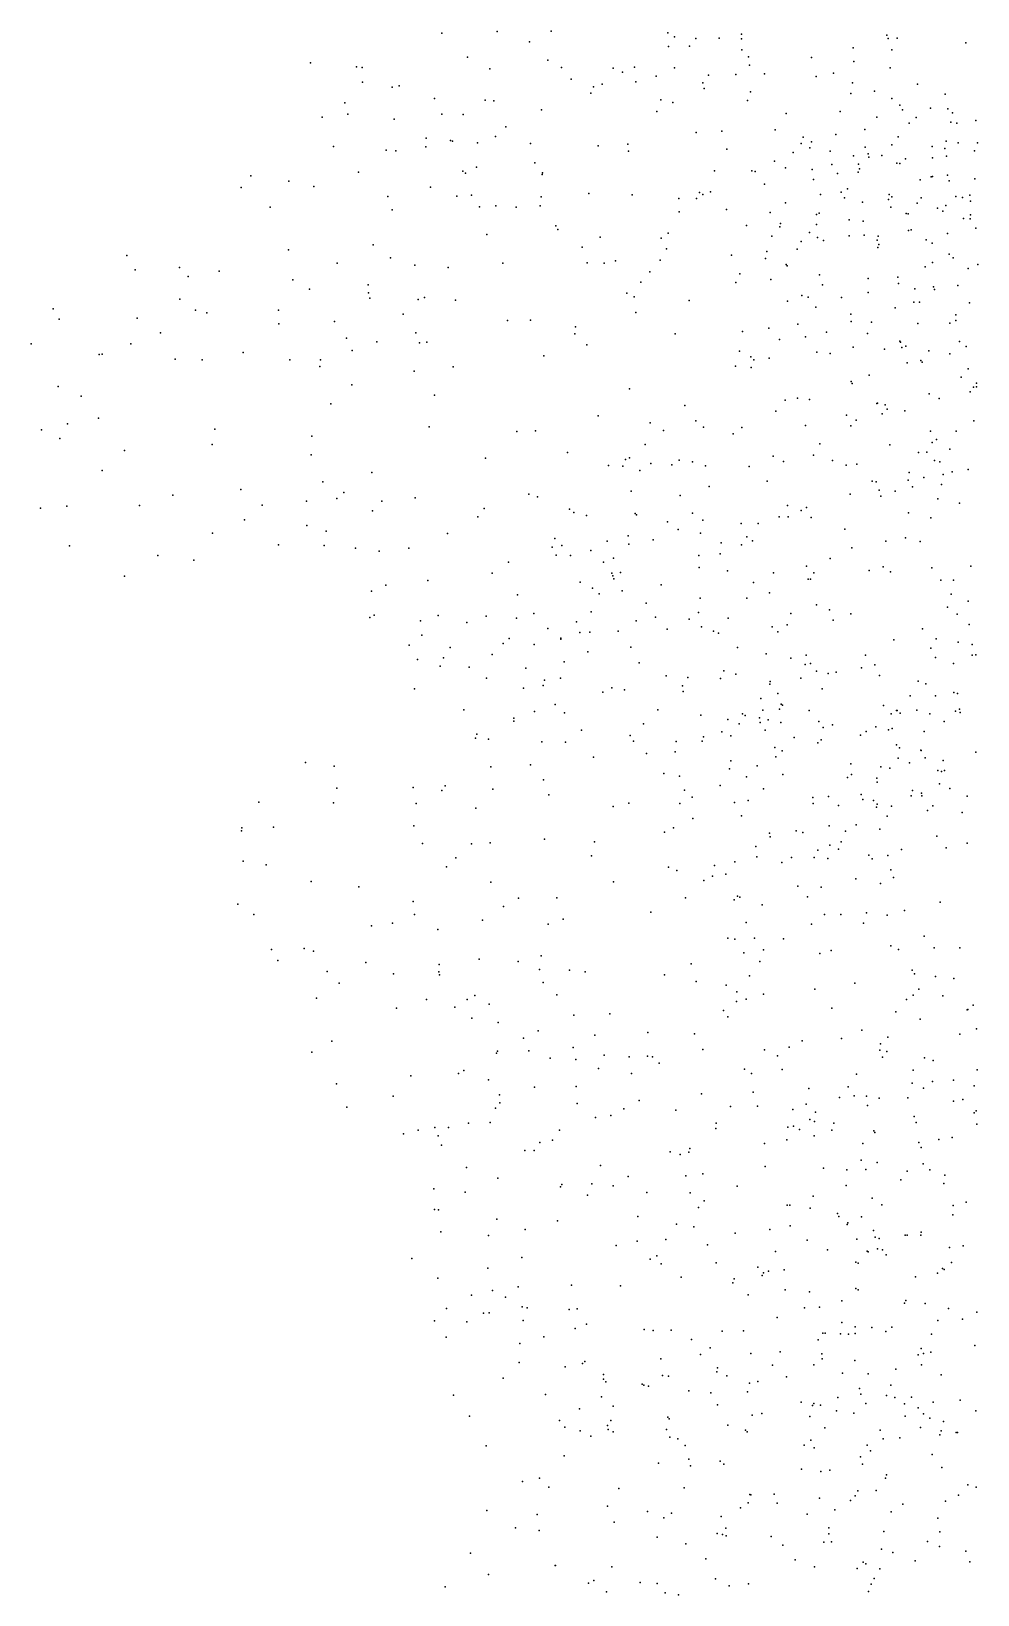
# Model space of a CAD drawing. Header units: metres. Extents: x -23.9 to 23.9, y -28.5 to 28.5.
# Drawn here: x -21.68 to -16.01, y -9.38 to 0.01 of the extents above; entities that cross this region are included whole.
import ezdxf

# ---------------------------------------------------------------- set-up
doc = ezdxf.new("R2010")
doc.units = ezdxf.units.M

msp = doc.modelspace()

# ---------------------------------------------------------------- linework, layer by layer
for p in [(-18.889, 0.0085, 6.4596), (-18.5655, 0.0092, 8.2685), (-19.2208, -0.0029, -1.5756), (-18.6945, -0.0539, 7.7472), (-17.8649, -0.0011, -0.7848), (-17.8606, -0.0814, -2.0198), (-17.8248, -0.0239, 8.3922), (-17.7354, -0.0805, 0.2466), (-17.698, -0.0342, -3.6638), (-17.5575, -0.0319, -1.6655), (-17.4237, -0.0078, 9.3205), (-17.4235, -0.036, -1.3511), (-16.7536, -0.0907, 6.6186), (-16.5515, -0.0136, 3.7773), (-16.5442, -0.0341, -2.276), (-16.4893, -0.0327, 0.6429), (-16.0774, -0.0611, 1.9341), (-20.0103, -0.1798, -3.924), (-19.0665, -0.1462, 7.7244), (-18.586, -0.1649, 6.465), (-17.4207, -0.1022, 8.5118), (-17.3809, -0.1448, 3.0708), (-17.0039, -0.1477, 9.5196), (-16.7493, -0.1717, 6.0227), (-16.5214, -0.1014, 2.869), (-19.7334, -0.2035, -2.7173), (-19.6991, -0.2078, -1.2887), (-18.9328, -0.2155, -0.0017), (-18.5034, -0.2092, 1.471), (-18.445, -0.2782, -3.5956), (-18.193, -0.2114, 8.1496), (-18.1369, -0.2363, -0.0466), (-18.0649, -0.2057, -3.6953), (-17.9363, -0.2612, -0.3515), (-17.8254, -0.2108, 7.7504), (-17.6205, -0.2542, 1.8441), (-17.4565, -0.2498, 6.3945), (-17.3754, -0.1952, -3.9318), (-17.286, -0.2457, 3.411), (-16.9756, -0.2629, -1.5871), (-16.8723, -0.2415, -3.8752), (-16.5305, -0.2112, 5.5848), (-19.6979, -0.2961, -0.4025), (-19.5191, -0.3258, 6.8303), (-19.4771, -0.3182, 7.4206), (-18.3279, -0.3619, 2.1142), (-18.3105, -0.3249, 6.6881), (-18.2601, -0.3083, -4.0381), (-18.0573, -0.2936, 0.5802), (-17.655, -0.3003, -0.0791), (-17.6473, -0.3353, -0.6906), (-17.3697, -0.354, 8.8988), (-16.7677, -0.3636, 2.996), (-16.7565, -0.2994, 3.5841), (-16.6245, -0.3497, 1.8437), (-16.3673, -0.309, 2.1346), (-16.2005, -0.3676, -2.0053), (-19.8039, -0.4213, -3.2448), (-19.2657, -0.3942, 6.5219), (-18.9604, -0.4043, 1.4688), (-18.9095, -0.4086, 6.3981), (-18.6241, -0.4625, 1.0802), (-17.9069, -0.4021, 6.531), (-17.836, -0.4188, -4.1173), (-17.3879, -0.4069, 8.1705), (-16.5217, -0.3947, -1.8611), (-16.4729, -0.4352, 0.556), (-16.4564, -0.4632, 6.0213), (-16.2885, -0.4532, 3.1652), (-16.186, -0.4567, 2.4183), (-19.94, -0.5072, -4.1359), (-19.7852, -0.4892, -0.8241), (-19.5078, -0.5179, -1.3207), (-19.2211, -0.489, 7.6442), (-19.0939, -0.4913, 0.981), (-17.9319, -0.4727, 2.1991), (-17.1546, -0.4838, -0.3663), (-16.8307, -0.4728, 9.1884), (-16.6104, -0.5063, -1.5267), (-16.4178, -0.5421, 3.6833), (-16.3763, -0.5086, -0.1763), (-16.1679, -0.5358, 6.5096), (-16.1567, -0.4802, 9.7061), (-16.131, -0.5432, 11.3614), (-16.017, -0.5267, 10.4986), (-19.3161, -0.6317, -4.4921), (-19.1688, -0.6457, -1.342), (-19.1567, -0.6496, -1.8599), (-18.8988, -0.6227, 0.4071), (-18.8373, -0.5645, 7.7844), (-17.6946, -0.5994, 7.7659), (-17.5405, -0.5913, -3.9589), (-17.2209, -0.5821, -0.7421), (-17.0531, -0.6269, 0.9489), (-17.0025, -0.6544, -1.4083), (-16.8582, -0.6099, -3.7882), (-16.684, -0.58, 15.5301), (-16.4834, -0.6239, 9.1441), (-16.1947, -0.6512, -1.456), (-19.8713, -0.6827, -3.6688), (-19.5555, -0.704, -2.6895), (-19.4965, -0.7086, -0.5806), (-19.3178, -0.6842, 1.6571), (-19.0082, -0.6614, 1.8341), (-18.6896, -0.6642, -2.3833), (-18.2834, -0.6787, 0.0692), (-18.1046, -0.6694, -4.3751), (-18.1012, -0.7106, 8.0454), (-17.5117, -0.6995, 1.9265), (-17.1138, -0.7183, 3.56), (-17.0654, -0.6646, 7.7888), (-17.0141, -0.6914, 8.4773), (-16.8913, -0.7111, -1.0037), (-16.7505, -0.7388, 15.8401), (-16.6822, -0.6865, 8.5713), (-16.6634, -0.7267, 2.3012), (-16.6596, -0.7475, 11.0016), (-16.5811, -0.7359, 11.7383), (-16.5213, -0.6716, -3.4765), (-16.2793, -0.6816, 7.9644), (-16.2028, -0.6936, 2.8492), (-16.1924, -0.7412, -3.392), (-16.1226, -0.6596, 15.2035), (-16.0253, -0.7092, 10.9628), (-16.0082, -0.6615, -4.1657), (-19.7222, -0.836, -4.0737), (-19.0953, -0.8299, 6.6968), (-19.0791, -0.8425, 0.0338), (-19.0128, -0.8059, -2.6046), (-18.6624, -0.7815, 6.6276), (-18.617, -0.8396, -4.1965), (-17.5861, -0.8277, 6.6394), (-17.3609, -0.8294, 7.5017), (-17.3404, -0.8325, -4.9879), (-17.2258, -0.7712, 6.5866), (-17.1596, -0.8099, 2.9734), (-16.9989, -0.8201, 15.4119), (-16.8813, -0.7913, 3.8365), (-16.7237, -0.8362, 8.2292), (-16.7206, -0.7887, 0.1139), (-16.7158, -0.8168, 2.6414), (-16.4914, -0.7832, 7.7111), (-16.4736, -0.7841, 14.9173), (-16.4391, -0.7564, -0.624), (-16.2782, -0.7511, 13.7094), (-20.4259, -0.9279, -2.8777), (-20.368, -0.8579, -2.488), (-20.1392, -0.8898, -3.1332), (-19.9886, -0.9228, -2.1415), (-19.2902, -0.9271, 0.4492), (-18.6203, -0.8515, -1.3388), (-17.2852, -0.9089, 2.0789), (-16.9916, -0.881, -0.528), (-16.8477, -0.8451, 15.045), (-16.788, -0.9374, -3.6408), (-16.3504, -0.8822, 10.7428), (-16.2857, -0.8655, 9.4148), (-16.2783, -0.8631, 12.6992), (-16.1874, -0.8537, 13.2205), (-16.177, -0.888, 11.9361), (-16.0232, -0.8767, 10.2258), (-19.5455, -0.9832, 1.447), (-19.1323, -0.9806, -0.5963), (-19.0438, -0.9742, 7.0457), (-18.6244, -0.9838, -1.6556), (-18.3385, -0.9638, -4.3798), (-18.0793, -0.9735, 6.833), (-17.7999, -0.9953, -4.9704), (-17.6941, -0.9953, 7.2151), (-17.6752, -0.959, 0.9183), (-17.6557, -0.9706, -4.2411), (-17.6102, -0.954, -0.3924), (-17.1591, -1.0201, -4.5156), (-16.9503, -0.9707, -5.0033), (-16.8262, -0.9567, 12.6059), (-16.8045, -0.9897, 16.1191), (-16.6977, -1.0157, -4.2155), (-16.5415, -1.0004, 12.0061), (-16.5365, -0.9705, 13.6944), (-16.521, -0.9839, 6.5505), (-16.3702, -1.0235, 16.9468), (-16.345, -0.9897, -0.0204), (-16.1365, -0.983, -4.1973), (-16.0972, -0.9882, 8.3132), (-16.0524, -0.9755, 14.9407), (-16.0495, -1.0113, 12.3222), (-20.2505, -1.0476, -3.4423), (-19.5195, -1.0634, -2.2073), (-18.9953, -1.0446, -4.4), (-18.8983, -1.0395, -4.0287), (-18.7752, -1.0476, -1.1062), (-18.6321, -1.0377, 6.9906), (-17.7964, -1.0742, 7.5815), (-17.5143, -1.0597, -5.4384), (-17.2523, -1.0777, -4.0193), (-16.9743, -1.0916, 6.6446), (-16.957, -1.0825, 11.4477), (-16.7778, -1.1232, -4.5937), (-16.5266, -1.0473, -3.1579), (-16.4352, -1.0848, 2.5042), (-16.4243, -1.0871, 3.9435), (-16.2473, -1.0517, 6.8977), (-16.215, -1.0703, -3.8123), (-16.1975, -1.036, 7.5826), (-16.0918, -1.1154, -3.0245), (-16.0516, -1.1162, 9.4493), (-16.0488, -1.0931, 3.6931), (-18.9516, -1.21, 1.9651), (-18.5378, -1.159, 7.6998), (-18.5257, -1.1798, -4.7749), (-17.8624, -1.2027, -4.6084), (-17.3928, -1.1571, 1.1233), (-17.1939, -1.1651, -5.5142), (-17.1884, -1.1438, 16.0506), (-17.0162, -1.1994, 17.2387), (-16.9733, -1.1516, 12.3381), (-16.7766, -1.2193, 2.6232), (-16.6941, -1.13, 17.3778), (-16.6872, -1.2156, 13.1257), (-16.604, -1.2199, -0.2043), (-16.4208, -1.1859, 14.1253), (-16.4062, -1.1833, 16.4616), (-16.1866, -1.2052, 16.1412), (-16.0179, -1.1736, 7.2825), (-20.1409, -1.3029, -3.8914), (-19.6334, -1.2729, -0.3839), (-18.3792, -1.2875, 7.3411), (-18.2721, -1.226, 2.0886), (-17.9053, -1.2334, 2.0574), (-17.8737, -1.2963, -5.3335), (-17.272, -1.3134, 0.7834), (-17.242, -1.2205, 3.4571), (-17.0897, -1.298, 2.8595), (-17.0644, -1.2531, 12.6775), (-16.9676, -1.2297, 7.2748), (-16.9307, -1.2474, 11.0939), (-16.6085, -1.2438, 6.8469), (-16.6062, -1.2882, -2.5535), (-16.5987, -1.2701, 10.7253), (-16.3154, -1.2436, 17.4372), (-16.2791, -1.2633, 14.7777), (-21.112, -1.3362, -1.5299), (-19.8503, -1.3836, -0.0192), (-19.5302, -1.3499, 0.6434), (-19.3831, -1.3941, -2.2191), (-18.8558, -1.3822, -4.9524), (-18.3503, -1.3806, 1.7855), (-18.2479, -1.3826, 1.2307), (-18.1796, -1.368, -5.1113), (-17.9106, -1.3654, 0.6868), (-17.483, -1.3351, -3.9773), (-17.2787, -1.354, 16.3633), (-17.1558, -1.3903, 16.6933), (-17.149, -1.3991, 2.214), (-16.3207, -1.4049, 3.8062), (-16.2777, -1.378, -0.3971), (-16.178, -1.329, 8.7292), (-16.1539, -1.3503, 9.071), (-16.006, -1.3907, 16.7519), (-21.062, -1.4227, -2.148), (-20.7956, -1.4083, -1.4293), (-20.7437, -1.4622, -2.6599), (-20.557, -1.4315, -1.9737), (-20.1162, -1.4826, -1.9546), (-19.1837, -1.4088, -4.782), (-18.0274, -1.4967, -4.1722), (-17.9736, -1.4342, 1.6592), (-17.4573, -1.4998, 1.3086), (-17.4338, -1.4459, 1.9594), (-17.2477, -1.4806, 17.0562), (-16.9556, -1.4531, 15.0643), (-16.6627, -1.4751, 13.6737), (-16.4845, -1.466, 2.1305), (-16.0633, -1.4156, 14.3064), (-20.0145, -1.5383, -0.8006), (-19.6639, -1.5136, -0.9991), (-19.6613, -1.5601, -1.4052), (-19.6537, -1.5939, -1.9942), (-19.326, -1.5899, 1.2709), (-18.1119, -1.5636, 0.9117), (-18.0665, -1.584, -5.3539), (-17.0615, -1.5764, 15.4215), (-17.0231, -1.5863, 3.4139), (-16.9372, -1.5124, 13.0404), (-16.824, -1.5889, 2.895), (-16.6639, -1.5597, 13.2371), (-16.4818, -1.5049, 17.6335), (-16.3841, -1.5377, -4.6278), (-16.2712, -1.5245, -3.9298), (-16.2657, -1.5401, -2.3025), (-16.1261, -1.5172, 3.5285), (-21.5531, -1.6571, -2.0233), (-20.7938, -1.5983, -0.6907), (-20.7, -1.6653, -1.215), (-20.632, -1.6818, -0.3564), (-20.2015, -1.6647, -3.6923), (-19.4538, -1.6886, -4.0672), (-19.3624, -1.6013, -0.5865), (-19.1398, -1.6046, 1.6304), (-18.0564, -1.6782, 0.5088), (-17.7364, -1.6066, -5.5099), (-17.1465, -1.611, 1.014), (-16.9777, -1.6474, -5.508), (-16.5005, -1.6518, 10.8503), (-16.3902, -1.6173, 14.12), (-16.3553, -1.6169, -1.7787), (-16.0554, -1.6211, 15.9283), (-21.5182, -1.7198, -1.3723), (-21.0498, -1.7132, -1.0878), (-20.1985, -1.7461, -3.3007), (-19.8657, -1.7326, -3.9604), (-18.8271, -1.7279, -5.0424), (-18.689, -1.7252, 1.3541), (-18.4199, -1.7657, 0.9217), (-17.2602, -1.7732, 16.5073), (-17.086, -1.7483, 12.4914), (-16.7678, -1.6896, 11.1752), (-16.7662, -1.734, 3.2461), (-16.6442, -1.7375, 14.7544), (-16.3661, -1.7453, 3.375), (-16.1739, -1.7437, 17.7025), (-16.138, -1.7278, -0.2166), (-16.1371, -1.6935, 0.4787), (-21.6847, -1.8661, -1.6968), (-21.0864, -1.8671, -2.4901), (-20.9103, -1.8015, -2.7855), (-19.7927, -1.8331, 0.1644), (-19.6108, -1.8551, 0.4993), (-19.3778, -1.8006, -4.5215), (-19.3547, -1.8604, -1.7059), (-19.3122, -1.8576, -1.3117), (-18.4233, -1.8063, -5.3913), (-18.3513, -1.8727, 0.5327), (-17.8222, -1.8073, 0.2758), (-17.417, -1.7928, 16.1557), (-17.1958, -1.8406, 1.5039), (-17.0395, -1.8247, 1.9098), (-16.9138, -1.7967, 12.1384), (-16.6676, -1.8051, -3.55), (-16.4727, -1.8512, 0.2009), (-16.4697, -1.8566, 13.674), (-16.1163, -1.8537, 16.2766), (-21.2764, -1.9305, -0.8355), (-21.2596, -1.9285, -0.4959), (-20.8223, -1.9586, -0.0877), (-20.6603, -1.9627, -2.9982), (-20.4124, -1.9199, -0.1777), (-20.1343, -1.9622, -0.4186), (-19.949, -1.9629, -3.5999), (-19.7584, -1.9062, -0.3047), (-18.6088, -1.9383, 0.0671), (-17.436, -1.9111, 17.2139), (-17.3671, -1.9454, -5.4917), (-17.3486, -1.9637, 16.8018), (-17.2583, -1.9523, 15.6965), (-16.9718, -1.9161, 17.4913), (-16.8911, -1.9248, 17.8783), (-16.7537, -1.8871, 13.0532), (-16.5644, -1.8992, 17.7343), (-16.4622, -1.8894, 2.6397), (-16.4378, -1.8815, 11.4763), (-16.3482, -1.9666, 14.4903), (-16.2987, -1.91, 13.3086), (-16.174, -1.9262, 12.0708), (-16.0759, -1.884, 0.1301), (-19.9541, -2.0031, -3.2418), (-19.3883, -2.0309, -3.9428), (-19.1537, -2.005, -4.7644), (-17.4586, -2.0002, 0.1321), (-17.365, -2.0083, 0.9703), (-16.658, -2.0546, 12.1859), (-16.4293, -1.9803, 2.9892), (-16.3396, -1.9767, -3.9119), (-16.0632, -2.0171, 13.8416), (-21.5242, -2.1236, -1.2521), (-19.7611, -2.1122, -3.95), (-18.0956, -2.1371, -5.4698), (-16.7644, -2.0934, 14.8885), (-16.7586, -2.1051, 15.4453), (-16.1051, -2.0676, 2.2659), (-16.0508, -2.155, -4.9151), (-16.0306, -2.1273, -4.4601), (-16.014, -2.1258, 15.8145), (-16.0139, -2.1041, 3.3233), (-21.3847, -2.1812, -2.2863), (-19.8875, -2.2267, -4.2471), (-19.2663, -2.1746, -4.401), (-17.7635, -2.2374, 0.2258), (-17.1614, -2.206, 16.1936), (-17.0878, -2.1941, -3.3999), (-17.0152, -2.2003, 1.9667), (-16.6107, -2.2262, 18.3042), (-16.6072, -2.2232, -3.7191), (-16.5613, -2.2334, 16.4432), (-16.2966, -2.167, -1.7349), (-16.238, -2.1943, 18.0096), (-21.2823, -2.3142, -0.3155), (-18.2836, -2.2987, 0.1411), (-17.9711, -2.3405, 16.9441), (-17.6981, -2.33, 16.5897), (-17.2183, -2.271, 18.1245), (-16.7941, -2.2951, 15.7586), (-16.7358, -2.3243, 15.1405), (-16.5796, -2.2868, 2.2602), (-16.5499, -2.26, -5.2899), (-16.4431, -2.2686, -4.1246), (-16.029, -2.3302, 2.881), (-21.6242, -2.3824, -1.5185), (-21.514, -2.436, -1.8622), (-21.4664, -2.3475, -0.8352), (-20.5829, -2.38, -0.0137), (-20.001, -2.4211, -3.2304), (-19.2974, -2.366, 0.4451), (-18.7718, -2.3936, 0.3116), (-18.6595, -2.3892, -4.87), (-17.8912, -2.3864, -4.0248), (-17.6515, -2.3674, -5.2419), (-17.4732, -2.4072, 15.5693), (-17.4222, -2.37, 0.9187), (-17.0394, -2.3573, -5.5976), (-16.7668, -2.36, 16.1319), (-16.2895, -2.3911, 13.333), (-16.1362, -2.3911, -2.9092), (-21.1252, -2.5077, -2.1741), (-20.5995, -2.4704, -2.7989), (-20.0044, -2.5333, -3.636), (-18.467, -2.5184, -0.2344), (-18.0013, -2.4716, 17.33), (-16.9533, -2.4677, 16.5815), (-16.5332, -2.4742, 15.4091), (-16.3608, -2.5192, 12.4858), (-16.311, -2.5174, -5.2966), (-16.2802, -2.4593, 14.6688), (-16.2534, -2.4409, 2.1873), (-16.1724, -2.5001, -0.4572), (-21.2593, -2.6265, -0.4747), (-18.9585, -2.5527, -4.4324), (-18.2219, -2.5975, -4.5073), (-18.1347, -2.601, 15.9837), (-18.1185, -2.5616, -1.4577), (-18.0962, -2.5514, -5.1767), (-18.0329, -2.6273, 16.5954), (-17.9666, -2.5847, 15.3389), (-17.8421, -2.5944, -4.9554), (-17.7979, -2.5656, -4.5844), (-17.7167, -2.5751, 16.3537), (-17.6385, -2.6001, 15.2274), (-17.3779, -2.6036, -5.5572), (-17.2333, -2.5415, 15.9538), (-17.1713, -2.5741, 15.608), (-16.9909, -2.536, 1.6593), (-16.8768, -2.5682, -2.8473), (-16.7946, -2.596, 18.4241), (-16.7304, -2.5898, -5.5641), (-16.265, -2.5668, -3.8554), (-16.233, -2.5757, -1.7415), (-16.0628, -2.6216, 14.9152), (-19.936, -2.6964, -0.7471), (-19.6409, -2.6385, 0.1412), (-17.2689, -2.6908, 1.0168), (-16.6402, -2.6912, -2.2828), (-16.6162, -2.6961, 13.5582), (-16.4224, -2.6862, 13.1818), (-16.417, -2.6393, 18.3396), (-16.3303, -2.669, -2.1076), (-16.2237, -2.7113, 1.9034), (-16.2125, -2.6524, 15.2703), (-16.1584, -2.6362, 14.0235), (-20.8348, -2.7759, -0.2174), (-20.4269, -2.7408, -0.2448), (-20.0326, -2.8118, -1.0958), (-19.8517, -2.7964, -2.4795), (-19.8086, -2.7601, -3.3222), (-19.5819, -2.8121, -0.4067), (-19.3816, -2.7917, -4.7354), (-18.6992, -2.769, -0.1451), (-18.6482, -2.7861, -4.4281), (-18.0851, -2.7505, -3.5293), (-17.7909, -2.7785, 17.6239), (-17.6174, -2.7228, -0.1196), (-16.7705, -2.7692, 1.4903), (-16.5982, -2.746, 14.1171), (-16.5866, -2.7823, 1.7816), (-16.5014, -2.7515, 12.8028), (-16.3964, -2.7249, -2.5255), (-16.2451, -2.7983, -0.2733), (-21.63, -2.8526, -1.1508), (-21.4713, -2.8419, -0.8493), (-21.0353, -2.8368, -1.9357), (-20.2988, -2.8349, -0.6307), (-19.637, -2.8699, -1.1302), (-19.0056, -2.9065, 0.0082), (-18.9677, -2.856, -4.816), (-18.4546, -2.8604, -0.6282), (-18.4289, -2.88, -3.1108), (-18.3524, -2.8966, -1.608), (-18.0623, -2.8851, 14.9896), (-18.0526, -2.8927, -2.2711), (-17.7164, -2.884, -4.1303), (-17.1972, -2.905, 0.5586), (-17.1475, -2.8381, 18.2317), (-17.1428, -2.9064, 16.1934), (-17.0652, -2.8669, 13.6185), (-17.0335, -2.8487, 1.2734), (-17.006, -2.9093, 14.11), (-16.4208, -2.8817, 12.3516), (-16.1158, -2.8242, 12.0866), (-20.4046, -2.9233, -1.3233), (-20.0319, -2.9582, -1.4647), (-19.9152, -2.9907, -4.5102), (-17.8676, -2.9353, -0.2192), (-17.804, -2.9811, -1.4033), (-17.6689, -3.0028, -2.2839), (-17.6555, -2.9251, -4.949), (-17.4245, -2.9463, 17.7068), (-17.3242, -2.9465, 15.1618), (-16.8026, -2.9786, 13.2395), (-16.2873, -2.9121, -5.3148), (-21.4557, -3.0798, -1.4799), (-20.5979, -3.004, -0.9231), (-20.202, -3.0746, -1.8839), (-19.9273, -3.0786, -2.1528), (-19.7401, -3.0932, -1.645), (-19.4189, -3.0931, -2.0388), (-19.1877, -3.005, -0.7162), (-18.5593, -3.0882, -0.9), (-18.544, -3.0357, -4.7162), (-18.5008, -3.0767, 15.6748), (-18.2293, -3.0512, 17.0266), (-18.1037, -3.0202, -1.8994), (-18.0988, -3.0689, -1.2438), (-17.9536, -3.0439, 17.2823), (-17.5456, -3.0612, 0.0966), (-17.4232, -3.0727, -3.5045), (-17.3905, -3.0256, -4.349), (-17.3566, -3.0505, -5.3616), (-16.7607, -3.0919, 18.2078), (-16.5571, -3.0516, 14.4004), (-16.4403, -3.0326, 13.0608), (-16.3505, -3.054, 18.0563), (-20.9251, -3.1375, -0.8929), (-20.7087, -3.1654, -1.5236), (-19.5983, -3.111, -3.3542), (-18.8219, -3.1779, 13.9394), (-18.5356, -3.1352, 14.8995), (-18.4484, -3.1383, 13.9526), (-18.3265, -3.1085, 16.5147), (-18.2512, -3.1768, 16.086), (-18.1908, -3.1532, -0.5644), (-17.6787, -3.1379, -1.7807), (-17.5505, -3.1284, -2.8307), (-16.891, -3.1557, -5.304), (-21.1255, -3.2623, -1.221), (-18.9194, -3.2441, -0.7964), (-18.2021, -3.243, 14.499), (-18.1954, -3.2602, -4.299), (-18.19, -3.278, 13.2541), (-18.1496, -3.2394, -3.1891), (-17.6765, -3.2092, -3.1458), (-17.5073, -3.2303, 14.7679), (-17.232, -3.2413, 1.2194), (-17.0328, -3.202, -4.1449), (-17.0241, -3.2788, 13.1892), (-17.0086, -3.2791, 14.318), (-16.9899, -3.2427, 17.175), (-16.6573, -3.2283, 17.3203), (-16.5738, -3.2048, 1.6671), (-16.5285, -3.2359, 17.6625), (-16.2821, -3.212, 12.2951), (-16.0464, -3.2024, -5.0968), (-19.6424, -3.3514, -1.3602), (-19.5567, -3.316, -3.6685), (-19.3056, -3.2884, -4.9665), (-18.7681, -3.3738, 15.4837), (-18.3907, -3.2974, -1.3965), (-18.3178, -3.3336, 16.8325), (-18.2783, -3.3673, -2.6247), (-18.1393, -3.3494, -2.0017), (-17.9056, -3.3132, -3.8742), (-17.352, -3.3005, 14.4327), (-17.2553, -3.3621, 0.7944), (-16.2272, -3.286, 17.3684), (-16.1662, -3.3695, -1.4798), (-16.1505, -3.2856, 14.3001), (-17.9959, -3.4229, 13.7508), (-17.6723, -3.3937, -0.0161), (-17.3908, -3.3936, -1.4523), (-16.9735, -3.4339, -3.8668), (-16.895, -3.4639, 12.7044), (-16.1871, -3.4479, -0.604), (-16.0639, -3.4114, -1.0779), (-19.6539, -3.5091, -4.5844), (-19.6277, -3.4957, -4.0137), (-19.3489, -3.5308, -3.48), (-19.2443, -3.4978, -2.3224), (-19.0709, -3.5404, -0.9688), (-18.9556, -3.5021, 14.5683), (-18.7739, -3.5144, 15.0933), (-18.6688, -3.485, 14.7709), (-18.4125, -3.5365, -4.5826), (-18.3248, -3.4758, 12.873), (-18.0549, -3.5297, 16.1472), (-17.9385, -3.5085, 17.2187), (-17.7373, -3.5197, -1.3118), (-17.6807, -3.4804, -2.1515), (-17.6629, -3.5654, -3.4329), (-17.5043, -3.5134, -2.5552), (-17.2401, -3.5653, 1.0701), (-17.1497, -3.5537, 17.2565), (-17.1275, -3.4856, -4.4043), (-16.8729, -3.5265, -4.8748), (-16.7665, -3.4879, 14.4322), (-16.1294, -3.4892, 8.3666), (-16.0564, -3.5512, 9.5031), (-19.3404, -3.615, -1.2174), (-18.8179, -3.6357, 13.4264), (-18.5851, -3.5763, -1.4476), (-18.5075, -3.6338, -2.8636), (-18.5072, -3.6408, 15.8466), (-18.3936, -3.5996, -1.9729), (-18.3336, -3.5974, -2.3175), (-18.1626, -3.591, -4.112), (-17.8698, -3.5789, 12.8039), (-17.5922, -3.591, 13.5697), (-17.5607, -3.6031, 13.9294), (-17.205, -3.595, 14.7864), (-16.5089, -3.6437, 1.6083), (-16.3381, -3.5786, -5.0141), (-16.2548, -3.6382, 17.3266), (-16.1224, -3.6588, 9.8406), (-19.418, -3.6754, -4.805), (-19.2107, -3.7517, -2.6071), (-19.1706, -3.6905, -1.6454), (-18.9187, -3.7318, -3.4497), (-18.8541, -3.6657, -1.2032), (-18.6668, -3.6713, -4.8282), (-18.346, -3.7163, -3.3435), (-18.088, -3.688, -3.7596), (-17.4472, -3.6894, 15.3426), (-17.2745, -3.7271, 13.5373), (-17.035, -3.7354, -0.3297), (-16.679, -3.7354, 17.3167), (-16.2867, -3.6939, 12.5361), (-16.26, -3.7497, 10.1885), (-16.0401, -3.6723, -1.5972), (-16.0397, -3.736, 4.1322), (-16.0172, -3.7336, 12.2691), (-19.3664, -3.7615, -3.1668), (-19.2314, -3.8017, 14.2874), (-19.0583, -3.807, -3.8214), (-18.7175, -3.8147, 15.44), (-18.4864, -3.7754, 12.7722), (-18.0371, -3.7823, -0.7422), (-17.5289, -3.8294, -0.1893), (-17.128, -3.7548, 12.6365), (-17.0417, -3.7924, 14.0629), (-17.0103, -3.7851, 0.6102), (-16.974, -3.8318, -4.6256), (-16.9039, -3.8456, 15.4966), (-16.8555, -3.8373, 4.7299), (-16.7029, -3.8124, 12.493), (-16.6236, -3.7931, 5.2227), (-16.1511, -3.7856, -0.7889), (-19.3861, -3.9389, -4.3531), (-18.9527, -3.8743, -3.057), (-18.7308, -3.9342, 13.0033), (-18.6129, -3.9172, 11.7735), (-18.6047, -3.8853, -3.6963), (-18.5101, -3.8746, 14.8221), (-18.2005, -3.9328, 16.1858), (-17.8746, -3.8593, -2.0103), (-17.7783, -3.9203, -0.413), (-17.7462, -3.8699, 16.784), (-17.5488, -3.877, -1.2725), (-17.4582, -3.85, -2.6921), (-17.253, -3.9106, 6.1177), (-17.2504, -3.8932, 6.4666), (-17.0671, -3.8745, 5.4893), (-16.9386, -3.9377, 1.069), (-16.5958, -3.8589, -3.4951), (-16.3643, -3.8922, 4.2631), (-16.317, -3.9077, 17.0603), (-18.5418, -4.0315, 12.3631), (-18.2547, -3.9573, 11.9304), (-18.1263, -3.9434, 11.596), (-17.773, -3.9539, -1.5164), (-17.3081, -3.9968, -1.0492), (-17.205, -3.9668, 4.6693), (-17.1856, -4.0305, 14.7191), (-17.1767, -4.0355, 11.2566), (-16.4113, -3.9806, 8.5749), (-16.2593, -3.9809, -3.4029), (-16.1498, -3.9602, 3.538), (-16.1281, -3.9652, -1.8773), (-19.0902, -4.0645, 14.4534), (-18.7896, -4.1135, 13.2912), (-18.6648, -4.0732, 11.2355), (-18.4852, -4.0828, 16.0635), (-17.925, -4.0639, 16.3666), (-17.668, -4.0958, 6.5143), (-17.5044, -4.1225, 16.8068), (-17.4183, -4.0878, 15.0277), (-17.4005, -4.0977, 5.8503), (-17.3154, -4.1112, 12.8114), (-17.2963, -4.0671, 13.8725), (-17.2637, -4.124, 17.1585), (-17.1953, -4.06, 14.3589), (-17.0182, -4.0689, 6.7585), (-16.5708, -4.0378, 1.0311), (-16.5249, -4.088, -0.1191), (-16.493, -4.0672, 3.7238), (-16.4888, -4.0683, -3.9555), (-16.4713, -4.0835, -4.7035), (-16.3716, -4.0661, 5.3737), (-16.2925, -4.0876, 5.0426), (-16.1391, -4.0712, 9.5293), (-16.1144, -4.0596, 12.4065), (-16.1106, -4.0803, 0.4047), (-19.0113, -4.2108, 12.5691), (-18.7903, -4.1312, 12.0641), (-18.3828, -4.1855, 11.0756), (-18.0913, -4.2179, 10.2805), (-18.012, -4.1482, 11.286), (-17.5415, -4.1959, 4.9999), (-17.4864, -4.2205, 5.4053), (-17.4383, -4.1476, 11.6468), (-17.3116, -4.1409, -3.1142), (-17.2817, -4.1861, 7.5505), (-17.1873, -4.1394, -2.586), (-16.9595, -4.134, -0.7403), (-16.9334, -4.1702, -3.2653), (-16.8778, -4.1543, 11.1196), (-16.7094, -4.2156, 4.4677), (-16.6755, -4.1933, 12.5261), (-16.6179, -4.1664, 4.131), (-16.541, -4.1845, -4.3507), (-16.5189, -4.1752, 0.3457), (-16.3275, -4.1946, 9.9104), (-16.207, -4.1338, -4.188), (-19.0192, -4.2338, 11.5811), (-18.942, -4.24, 15.1359), (-18.6222, -4.2556, 15.605), (-18.4787, -4.2584, 15.2834), (-18.0716, -4.2527, 10.6563), (-17.8211, -4.3157, 6.146), (-17.8153, -4.2538, -2.028), (-17.6588, -4.2523, -2.3333), (-17.6517, -4.2266, 12.8812), (-17.2234, -4.2909, 6.9908), (-17.1791, -4.3111, 10.7877), (-17.1076, -4.2301, 4.4704), (-16.9661, -4.2632, 7.7531), (-16.946, -4.245, 17.1969), (-16.4943, -4.2751, 16.9779), (-16.4753, -4.292, -0.7027), (-16.3475, -4.3066, 12.4434), (-16.3462, -4.308, 9.0215), (-20.0402, -4.3803, 13.0057), (-19.8671, -4.402, 13.4874), (-18.9267, -4.4071, 12.909), (-18.6896, -4.3938, 10.6892), (-18.3119, -4.3485, 16.3441), (-17.9927, -4.3268, 12.4919), (-17.487, -4.3694, 10.0352), (-17.3294, -4.4, 9.585), (-17.2177, -4.3469, 7.9863), (-16.7672, -4.3878, 11.761), (-16.5867, -4.4069, 11.2932), (-16.4827, -4.3539, 10.8532), (-16.4162, -4.3822, 5.5932), (-16.3206, -4.3515, 8.4399), (-16.2131, -4.3692, -3.1642), (-16.0169, -4.3184, -1.3888), (-18.6113, -4.4834, 13.141), (-17.8889, -4.4463, 11.1372), (-17.7957, -4.4614, 9.542), (-17.4949, -4.418, 16.6123), (-17.3933, -4.4668, -1.4814), (-17.1751, -4.453, 11.9811), (-16.7876, -4.471, -2.9694), (-16.7625, -4.4513, 7.2089), (-16.611, -4.4745, 3.754), (-16.6101, -4.499, 8.9158), (-16.534, -4.4136, 6.4099), (-16.2444, -4.4285, 4.7808), (-16.2225, -4.4348, 11.3829), (-16.2059, -4.4286, 11.9095), (-19.8523, -4.5346, 12.5343), (-19.3926, -4.53, 13.2813), (-19.2214, -4.5475, 14.1723), (-19.2023, -4.521, 15.1485), (-18.9156, -4.5406, 11.1616), (-18.5793, -4.5744, 15.4843), (-17.7657, -4.5458, 12.216), (-17.7193, -4.5881, 7.8898), (-17.5513, -4.519, -2.0902), (-17.2904, -4.5374, 4.5504), (-16.9958, -4.5913, 10.3813), (-16.9015, -4.5836, -1.8913), (-16.7056, -4.5731, -0.9987), (-16.4063, -4.5809, -2.964), (-16.3982, -4.548, 8.1132), (-16.343, -4.565, -1.5002), (-16.3408, -4.5811, -2.387), (-16.2347, -4.5083, -1.0954), (-16.1726, -4.5355, 10.9717), (-16.0696, -4.5818, 9.8045), (-20.3188, -4.6192, 13.605), (-19.872, -4.6226, 14.3264), (-19.3762, -4.6257, 14.4716), (-19.0182, -4.6545, 13.3283), (-18.1929, -4.6435, 9.3385), (-18.0988, -4.625, 9.7295), (-17.7926, -4.6265, 5.9708), (-17.4647, -4.6201, 16.9033), (-17.383, -4.6092, 10.353), (-16.9937, -4.6256, 16.7181), (-16.8423, -4.6388, 8.4693), (-16.6947, -4.602, -1.5121), (-16.6306, -4.6082, 5.7358), (-16.6134, -4.6491, 16.8549), (-16.6089, -4.6294, -2.6484), (-16.523, -4.6422, 4.4464), (-16.3068, -4.6678, 5.3431), (-16.2759, -4.6413, 9.1844), (-16.1001, -4.6805, 3.4088), (-20.4221, -4.7716, 12.917), (-20.2309, -4.7682, 12.5494), (-19.3902, -4.7611, 12.4336), (-17.8318, -4.7722, 6.5051), (-17.7146, -4.7167, 9.2141), (-17.4241, -4.6996, 5.4403), (-16.8965, -4.7602, 4.4995), (-16.7344, -4.7548, 8.1445), (-16.5924, -4.7803, 9.1709), (-16.5486, -4.7034, 6.1372), (-20.424, -4.79, 13.9136), (-19.3374, -4.8672, 11.4119), (-19.0424, -4.8693, 10.9602), (-18.9318, -4.863, 10.6186), (-18.6063, -4.8408, 9.37), (-18.3058, -4.857, 8.8931), (-17.8862, -4.7985, 7.5048), (-17.2556, -4.8052, 10.6047), (-17.2519, -4.8268, 12.2117), (-17.0951, -4.7895, 8.21), (-17.0556, -4.8013, -1.4526), (-16.8935, -4.877, 9.5276), (-16.8262, -4.856, 9.9952), (-16.7996, -4.793, 6.986), (-16.2522, -4.8224, 10.1707), (-16.0697, -4.8635, 4.5497), (-20.4126, -4.9726, 13.3101), (-19.1381, -4.9533, 12.0656), (-18.3239, -4.9408, 16.2808), (-17.3368, -4.8837, 9.1525), (-17.3323, -4.9461, 5.1441), (-17.1243, -4.9511, -2.0303), (-16.9872, -4.9511, 9.0185), (-16.9646, -4.9059, 8.659), (-16.9063, -4.9565, 16.994), (-16.8419, -4.8999, 5.8343), (-16.6601, -4.937, -1.436), (-16.639, -4.9581, 6.3555), (-16.5462, -4.9382, 4.8254), (-16.4638, -4.9035, 3.9607), (-16.1948, -4.8933, 16.9697), (-20.2757, -4.9954, 14.2661), (-19.1938, -5.0069, 15.1069), (-17.8622, -5.0084, 16.9537), (-17.8106, -5.0277, 7.2395), (-17.598, -5.0623, 6.5805), (-17.5846, -4.9985, 6.9795), (-17.5168, -5.0503, -1.8706), (-17.4632, -4.9767, -1.3818), (-17.1817, -4.9802, 4.8261), (-16.5282, -5.0246, 7.5769), (-20.0062, -5.0939, 12.3673), (-19.7197, -5.1269, 14.453), (-18.9271, -5.0982, 10.2584), (-18.1908, -5.0973, 16.5812), (-17.6489, -5.0878, 8.9123), (-17.0859, -5.1218, -3.149), (-16.9458, -5.1291, 6.6251), (-16.7365, -5.0782, 5.2068), (-16.5899, -5.1067, 9.3849), (-16.5121, -5.0701, -1.7192), (-20.4446, -5.2313, 13.7371), (-19.3935, -5.2151, 11.3268), (-18.8519, -5.2441, 10.8014), (-18.7619, -5.194, 9.1623), (-18.5318, -5.1934, 15.6764), (-17.7601, -5.1933, 7.7767), (-17.4679, -5.2039, 17.1969), (-17.448, -5.1819, 12.0061), (-17.4341, -5.1885, 6.1336), (-17.2986, -5.2351, 6.4662), (-17.0272, -5.1864, 6.0704), (-16.2322, -5.2196, 7.9439), (-20.349, -5.2925, 13.409), (-19.5175, -5.3451, 14.762), (-19.3863, -5.2919, 15.3167), (-18.9773, -5.3268, 15.5086), (-18.4925, -5.3213, 8.7849), (-17.9682, -5.2781, 8.6884), (-17.3956, -5.3412, 8.6819), (-16.926, -5.2927, -0.7047), (-16.8266, -5.2935, 9.9461), (-16.6916, -5.3438, -0.1883), (-16.674, -5.283, 7.3732), (-16.5497, -5.2959, -2.7832), (-16.4458, -5.2677, -3.1841), (-19.6424, -5.3611, 12.4311), (-19.2444, -5.3829, 11.9632), (-18.5841, -5.35, 16.3329), (-17.5059, -5.4344, 7.2754), (-17.4626, -5.4417, -3.309), (-17.3454, -5.4339, -0.9754), (-17.1705, -5.4386, -0.3238), (-17.0034, -5.3508, -3.6438), (-16.3277, -5.4225, -0.348), (-20.2426, -5.5022, 12.8081), (-20.0471, -5.4974, 14.2222), (-19.9914, -5.5134, 12.5745), (-17.4097, -5.5225, 7.6072), (-17.2915, -5.5052, -2.243), (-16.953, -5.527, -0.0227), (-16.8846, -5.5087, -2.2706), (-16.5273, -5.48, -3.6172), (-16.4817, -5.5024, -1.9857), (-16.2665, -5.4936, -0.7556), (-16.1129, -5.4927, 8.1235), (-20.2058, -5.5681, 13.8223), (-19.6783, -5.5814, 15.0931), (-19.237, -5.5926, 11.6834), (-18.9975, -5.5604, 10.9935), (-18.7637, -5.5741, 9.5075), (-18.6346, -5.6235, 9.0175), (-18.6261, -5.5412, 15.7644), (-18.4549, -5.6274, 16.5261), (-17.7256, -5.5887, 16.9184), (-17.3131, -5.5747, 17.0739), (-16.4002, -5.6268, -1.0437), (-19.9094, -5.6346, 13.4694), (-19.8383, -5.7052, 13.0944), (-19.511, -5.6487, 13.6418), (-19.2385, -5.6371, 12.2972), (-19.2344, -5.6544, 13.3172), (-18.613, -5.7007, 16.1035), (-18.3619, -5.6361, 8.7963), (-17.8861, -5.6542, 8.8019), (-17.6963, -5.6954, -1.5103), (-17.5148, -5.7165, 8.7571), (-17.3751, -5.6604, -0.5787), (-16.743, -5.7056, 17.0923), (-16.3852, -5.6481, -0.0218), (-16.2586, -5.6641, -3.3468), (-16.1499, -5.6775, 8.9796), (-19.974, -5.7941, 14.5986), (-19.3141, -5.8024, 12.8164), (-19.0685, -5.8034, 15.6839), (-19.024, -5.7798, 10.4325), (-18.5319, -5.7742, 11.2081), (-17.4541, -5.815, 16.7489), (-17.4523, -5.7566, -3.5255), (-17.3952, -5.8016, -1.0961), (-17.2909, -5.7705, -2.5559), (-16.9824, -5.7418, -3.8022), (-16.4337, -5.8025, -2.6075), (-16.3936, -5.7763, -4.4951), (-16.3589, -5.7415, 17.1712), (-16.2155, -5.7817, -2.9991), (-19.493, -5.855, 15.4993), (-19.1438, -5.8488, 12.0166), (-18.9372, -5.8314, 11.4761), (-18.4299, -5.8962, 9.0257), (-18.2129, -5.8886, 14.6681), (-17.5316, -5.8696, -2.8693), (-17.5056, -5.906, 16.3637), (-16.8819, -5.855, 0.1384), (-16.497, -5.8762, -1.5126), (-16.069, -5.8655, -0.6364), (-16.0663, -5.8637, 8.3317), (-16.0333, -5.8377, -4.194), (-19.0404, -5.9144, 12.3643), (-18.884, -5.9418, 9.4969), (-18.6432, -5.9904, 14.3852), (-17.9861, -6.002, 16.5134), (-16.7018, -5.9861, -1.9125), (-16.3515, -5.9209, -3.639), (-16.0136, -5.979, 17.0541), (-19.8813, -6.0538, 13.9899), (-18.7321, -6.0356, 8.9241), (-18.4327, -6.0916, 13.1662), (-18.3027, -6.0168, 8.696), (-17.7056, -6.0081, 11.0009), (-17.1381, -6.0882, 16.6216), (-17.0584, -6.0501, -1.9857), (-16.8242, -6.0378, 8.5074), (-16.5891, -6.0683, -4.7792), (-16.5452, -6.0285, 0.1938), (-16.1133, -6.0111, -0.2716), (-20.0012, -6.1181, 14.3905), (-18.8924, -6.1252, 9.8391), (-18.8878, -6.1126, 11.824), (-18.6984, -6.1111, 10.5335), (-18.5712, -6.1551, 8.2937), (-18.4175, -6.163, 15.6241), (-18.2483, -6.1362, 10.5637), (-18.0968, -6.1479, 16.1763), (-17.9872, -6.143, 15.7463), (-17.9581, -6.1476, 8.3192), (-17.9175, -6.1847, 14.943), (-17.6562, -6.1035, 16.1174), (-17.2861, -6.1059, -0.9218), (-17.2073, -6.1407, -1.4548), (-16.5927, -6.1071, -2.5894), (-16.5767, -6.1484, 17.1591), (-16.5512, -6.1159, 13.6347), (-16.3256, -6.1536, -3.2045), (-16.2735, -6.1683, 8.3169), (-19.4065, -6.2613, 13.7813), (-19.1222, -6.2464, 13.1995), (-19.0889, -6.2289, 9.0322), (-18.9422, -6.2859, 13.9396), (-18.2806, -6.2176, 14.971), (-18.0836, -6.2463, 9.8147), (-17.4061, -6.2204, -2.9528), (-17.3626, -6.2466, -0.4907), (-17.1795, -6.223, -3.5769), (-16.7327, -6.2508, -1.1513), (-16.3926, -6.2278, -1.0482), (-16.152, -6.2877, 13.7145), (-16.0084, -6.225, 15.5347), (-19.8531, -6.3101, 14.6319), (-18.8754, -6.375, 8.7622), (-18.6646, -6.3295, 15.1968), (-18.4145, -6.3256, 8.0409), (-17.6626, -6.3694, 8.5518), (-17.3542, -6.3594, 15.4633), (-17.0194, -6.3364, 8.6183), (-16.7839, -6.3266, 8.2858), (-16.7478, -6.3813, -4.8088), (-16.3994, -6.3054, 0.7796), (-16.3305, -6.336, -3.4954), (-16.2778, -6.2951, 17.0818), (-16.0265, -6.3221, 16.0318), (-19.7915, -6.4489, 14.3238), (-19.5129, -6.3841, 14.888), (-18.8997, -6.4561, 14.2505), (-18.8724, -6.423, 14.7815), (-18.4092, -6.4279, 10.053), (-18.1293, -6.4586, 14.291), (-18.0369, -6.4088, 10.337), (-17.8167, -6.4663, 8.1318), (-17.4896, -6.4444, 15.8992), (-17.3264, -6.4436, 16.3104), (-17.1144, -6.4627, -4.3143), (-17.035, -6.4306, -3.3214), (-16.8358, -6.3918, 0.5231), (-16.6741, -6.3823, -2.8646), (-16.6675, -6.4385, 16.927), (-16.5982, -6.3948, -3.2633), (-16.426, -6.3924, 14.1189), (-16.1506, -6.4123, -4.8152), (-16.0946, -6.4038, 14.4609), (-16.016, -6.4706, 16.4391), (-19.0604, -6.5458, 12.2787), (-18.9319, -6.5415, 8.2132), (-18.2991, -6.5109, 10.6694), (-18.2073, -6.4985, 11.4671), (-17.5755, -6.5456, 14.8379), (-17.1454, -6.5693, 13.6981), (-17.1118, -6.563, -6.8087), (-17.014, -6.5223, -0.2923), (-16.9851, -6.5349, -0.7714), (-16.9798, -6.4802, 16.4645), (-16.8698, -6.5444, -3.6663), (-16.3874, -6.5044, -0.6902), (-16.3748, -6.5417, 15.8433), (-16.028, -6.4823, 14.8346), (-16.0122, -6.5509, -3.6682), (-19.4516, -6.6093, 14.4756), (-19.3631, -6.5863, 12.6346), (-19.2634, -6.5714, 14.1299), (-19.2442, -6.6205, 9.4973), (-19.1813, -6.5705, 9.0349), (-18.6335, -6.6623, 13.6031), (-18.5573, -6.6464, 11.6246), (-18.5144, -6.5869, 13.9843), (-17.5767, -6.5776, -6.4885), (-17.1511, -6.6449, 15.5543), (-17.0754, -6.5831, -3.9963), (-16.9865, -6.6213, 8.3455), (-16.8805, -6.5879, -6.2484), (-16.6293, -6.5916, 16.617), (-16.6238, -6.6019, 13.8496), (-16.3596, -6.6609, -5.0399), (-16.2387, -6.6426, 12.7672), (-16.1597, -6.6315, 15.5093), (-19.2227, -6.678, 8.4202), (-18.7237, -6.7103, 10.0989), (-18.6683, -6.7092, 7.9264), (-17.8512, -6.7183, 11.8306), (-17.7904, -6.7335, 12.1723), (-17.7396, -6.7188, 14.3507), (-17.7336, -6.6971, 10.6953), (-17.2845, -6.6664, 8.8695), (-16.6953, -6.668, -0.364), (-16.3459, -6.6913, 8.0687), (-19.073, -6.8113, 13.4449), (-18.2699, -6.7992, 14.0935), (-17.6551, -6.8504, 8.3114), (-17.2806, -6.8059, -7.0563), (-16.9305, -6.815, 0.4468), (-16.7909, -6.8258, -6.0238), (-16.706, -6.7676, 8.1221), (-16.6768, -6.8239, 15.5003), (-16.6088, -6.7811, -6.6898), (-16.4301, -6.8341, 14.8258), (-16.3337, -6.7901, -5.3541), (-16.2937, -6.8256, -3.6679), (-19.2702, -6.9388, 9.7065), (-18.8863, -6.8754, 10.5572), (-18.5094, -6.9279, 12.2073), (-18.5014, -6.9125, 11.0266), (-18.3217, -6.9095, 7.9259), (-18.1942, -6.9217, 12.0365), (-18.103, -6.8648, 11.0404), (-17.7567, -6.8608, 15.1795), (-17.4493, -6.9238, 15.4025), (-16.7962, -6.9198, 13.8695), (-16.4683, -6.8853, 12.5484), (-16.2086, -6.9084, -6.9599), (-16.2032, -6.8578, 13.0578), (-19.0819, -6.9599, 7.8965), (-18.3476, -6.9778, 14.3792), (-17.9912, -6.9623, 11.3691), (-17.7316, -6.9636, -6.8618), (-17.6474, -7.0123, 11.8011), (-17.1494, -7.0368, 9.4538), (-17.1326, -7.0384, 13.5833), (-16.993, -6.9838, 9.144), (-16.6386, -6.996, -5.3033), (-16.5809, -7.0346, 14.5352), (-16.0754, -7.0203, -5.5719), (-19.2659, -7.0642, 13.0695), (-19.2404, -7.0662, 12.6004), (-18.892, -7.1218, 13.3805), (-18.5272, -7.1322, 13.9141), (-18.0449, -7.1049, 14.8144), (-17.6813, -7.0506, 8.6642), (-17.0123, -7.0558, 8.6141), (-16.8467, -7.0879, 0.1514), (-16.8384, -7.1047, -7.0884), (-16.7037, -7.1078, 8.2672), (-16.1559, -7.0953, 3.0789), (-16.1542, -7.0392, -6.1542), (-19.2271, -7.1967, 9.0327), (-18.9412, -7.2191, 10.5604), (-18.721, -7.1837, 12.3674), (-17.8138, -7.1509, 8.3394), (-17.7084, -7.1673, -5.9986), (-17.4615, -7.2053, -7.1728), (-17.2532, -7.1837, 13.2238), (-17.1304, -7.1624, 13.9822), (-16.7897, -7.1531, -4.7743), (-16.7851, -7.1426, 14.1687), (-16.6312, -7.1888, -0.1117), (-16.442, -7.2168, 2.579), (-16.4303, -7.2182, -5.566), (-16.348, -7.2182, 3.3802), (-16.3462, -7.2005, -7.2524), (-18.1745, -7.2788, 8.0566), (-18.0496, -7.2531, 11.1979), (-17.878, -7.2428, -6.556), (-17.6279, -7.2755, 15.475), (-17.2188, -7.3163, -7.397), (-17.0298, -7.2479, -5.8085), (-16.9076, -7.3058, 5.4823), (-16.7309, -7.2411, 2.899), (-16.6688, -7.313, 14.7535), (-16.6629, -7.3174, 3.9436), (-16.6204, -7.2298, 12.474), (-16.6076, -7.299, 9.1705), (-16.597, -7.2381, -5.9835), (-16.5769, -7.3064, 0.3932), (-16.1754, -7.2923, -0.1022), (-16.0943, -7.2811, 6.2704), (-19.4016, -7.3576, 9.4007), (-18.7422, -7.351, 10.8903), (-17.9711, -7.361, 11.8673), (-17.9307, -7.3422, 15.2146), (-17.9047, -7.3895, 12.4394), (-17.5751, -7.3842, 12.1835), (-17.3246, -7.4092, 3.9996), (-16.7379, -7.3794, 3.3207), (-16.7234, -7.385, 15.1058), (-16.5563, -7.3364, 4.3428), (-16.1632, -7.3808, 5.3599), (-19.2447, -7.4757, 8.7696), (-18.9446, -7.4151, 12.7862), (-17.7862, -7.4704, -7.387), (-17.4754, -7.5032, -7.6144), (-17.4679, -7.4805, 8.8808), (-17.2994, -7.4596, -5.8563), (-17.2911, -7.4447, 9.195), (-17.2619, -7.4346, 14.1514), (-17.1678, -7.4257, 15.4956), (-16.3788, -7.4683, 8.6689), (-16.2478, -7.4467, 6.6082), (-16.2165, -7.4177, 2.379), (-16.2068, -7.424, -4.2726), (-19.0442, -7.5779, 13.4352), (-18.9168, -7.5498, 10.1394), (-18.8389, -7.5897, 7.9276), (-18.7633, -7.5269, 14.0208), (-18.4431, -7.5183, 14.8325), (-18.1493, -7.5224, 8.3807), (-17.3832, -7.5761, 4.5359), (-17.162, -7.5466, 5.3031), (-17.0161, -7.5585, 13.0631), (-16.7382, -7.5387, 4.7432), (-16.7236, -7.5463, 8.9488), (-19.1938, -7.6574, 9.8754), (-18.9721, -7.6863, 8.805), (-18.9378, -7.6836, 13.7556), (-18.7401, -7.6468, 10.5282), (-18.7103, -7.6546, 12.6122), (-18.4582, -7.6633, 8.0717), (-18.4093, -7.6593, 12.4406), (-17.0451, -7.654, 4.9343), (-16.9544, -7.6499, 14.3991), (-16.8218, -7.6119, 5.9799), (-16.4446, -7.626, 13.2813), (-16.4365, -7.6094, 6.0916), (-16.3208, -7.6276, -7.2861), (-16.1807, -7.6577, 8.4135), (-16.0107, -7.6797, 0.4319), (-19.2654, -7.7315, 9.5415), (-19.0713, -7.7372, 8.3329), (-18.7325, -7.729, 14.521), (-18.4222, -7.7776, 8.4199), (-18.3527, -7.7514, 11.1031), (-18.0077, -7.783, -7.2593), (-17.9541, -7.7895, 12.6352), (-17.8448, -7.7883, 8.7674), (-17.2084, -7.7126, 3.6049), (-16.8204, -7.7413, 14.8744), (-16.7406, -7.7677, -7.84), (-16.6414, -7.7719, -4.8038), (-16.5211, -7.7691, -6.0094), (-16.2454, -7.7297, 4.0569), (-16.0966, -7.7224, 4.9668), (-19.1944, -7.8293, 13.1451), (-18.7539, -7.8683, 14.2026), (-18.6098, -7.8288, 10.1054), (-17.724, -7.8445, 15.0523), (-17.5392, -7.7936, 3.9691), (-17.4115, -7.7918, 9.1225), (-16.9638, -7.8466, 2.8697), (-16.9356, -7.8061, -6.1396), (-16.9206, -7.8058, 3.2402), (-16.8291, -7.8104, -5.1954), (-16.7809, -7.811, 2.4884), (-16.7413, -7.8087, 8.6027), (-16.5581, -7.795, 9.6293), (-16.2828, -7.8121, -4.4962), (-16.0231, -7.8806, 11.2807), (-18.3635, -7.9769, 12.6678), (-17.9077, -7.96, -6.6754), (-17.6703, -7.9343, -6.2159), (-17.6116, -7.8944, 13.4429), (-17.3673, -7.9274, 15.1528), (-17.1905, -7.9186, -7.9694), (-16.9413, -7.9305, 6.0003), (-16.9396, -7.9592, 9.2536), (-16.7432, -7.9706, -5.726), (-16.3629, -7.9364, 13.5734), (-16.3449, -7.8978, 6.7812), (-16.3319, -7.9282, 2.2989), (-16.2875, -7.9201, 3.6536), (-18.7577, -7.9828, 9.3689), (-18.4806, -8.0075, 11.6333), (-18.377, -7.9872, 14.7445), (-18.252, -8.0549, 9.804), (-17.8968, -8.0606, -7.9521), (-17.8622, -8.0637, -7.5252), (-17.5721, -8.0378, 4.2529), (-17.568, -8.013, -7.7896), (-17.5119, -8.0627, -8.4302), (-17.2379, -7.9974, 5.1819), (-17.1525, -8.067, 13.6332), (-16.9899, -7.9957, 10.0533), (-16.8183, -8.0456, -8.137), (-16.6643, -8.0509, 13.1485), (-16.4968, -8.022, 6.4747), (-16.3433, -7.9965, -7.694), (-16.225, -8.0552, 4.2551), (-18.8541, -8.0763, 12.6877), (-18.2518, -8.0825, 9.4265), (-18.2381, -8.0979, 12.0021), (-18.0202, -8.1118, 9.1537), (-18.0092, -8.1185, 14.7316), (-17.9813, -8.125, 12.9631), (-17.7396, -8.1527, 13.2401), (-17.6073, -8.1638, 12.4376), (-17.3864, -8.1582, 4.6038), (-17.3744, -8.1064, 3.7233), (-17.3255, -8.0953, 14.6721), (-16.7147, -8.139, 8.5239), (-16.5278, -8.1187, 10.9045), (-19.1504, -8.1771, 13.6743), (-18.5998, -8.1739, 10.384), (-18.2639, -8.188, 11.0272), (-18.1933, -8.2436, -7.1048), (-17.5678, -8.2365, -5.9035), (-17.0661, -8.2191, -5.504), (-16.9982, -8.2403, -4.8726), (-16.9886, -8.2271, 14.2567), (-16.9495, -8.2383, 8.9571), (-16.8453, -8.1912, 10.4911), (-16.7076, -8.1722, 3.512), (-16.6773, -8.2274, 2.6377), (-16.5529, -8.1798, -4.6001), (-16.5026, -8.1925, -5.921), (-16.4456, -8.2295, 6.0054), (-16.4039, -8.1901, 9.8386), (-16.3638, -8.2537, 3.4469), (-16.2726, -8.2202, 11.2365), (-16.1116, -8.2082, 2.4701), (-19.055, -8.3051, 12.8907), (-18.5145, -8.3308, 13.9871), (-18.3956, -8.2602, 11.3803), (-18.2074, -8.3299, 14.5102), (-17.8656, -8.3111, -6.2946), (-17.8573, -8.3192, 12.0466), (-17.3587, -8.2974, -8.636), (-17.3022, -8.2873, 10.4263), (-17.0133, -8.3065, 13.8613), (-16.8536, -8.2729, 9.3911), (-16.7497, -8.2862, 4.7478), (-16.4422, -8.3049, 4.528), (-16.3307, -8.2911, 8.4084), (-16.2927, -8.3169, 4.9283), (-16.211, -8.3355, -7.5832), (-16.018, -8.2719, 5.2797), (-18.4826, -8.3699, -7.3798), (-18.3916, -8.3931, 10.6781), (-18.3272, -8.4233, 10.1379), (-18.2278, -8.3609, -7.8473), (-18.2234, -8.3844, 12.7919), (-18.1938, -8.3989, 11.8035), (-17.8726, -8.3843, 9.9299), (-17.8535, -8.4298, -6.6981), (-17.805, -8.4406, -8.7763), (-17.5062, -8.3573, 10.152), (-17.3988, -8.3891, 4.1531), (-17.3887, -8.3991, 10.7569), (-16.9233, -8.3742, 13.0296), (-16.5916, -8.389, 2.9633), (-16.5727, -8.44, -8.1403), (-16.474, -8.4339, 13.3336), (-16.3493, -8.3715, 6.3587), (-16.2337, -8.4168, -6.1462), (-16.2245, -8.3923, 5.7379), (-16.1344, -8.4027, 3.1816), (-16.1267, -8.4017, 2.7602), (-18.9551, -8.4828, 13.7081), (-17.7619, -8.4809, 12.9176), (-17.0468, -8.4791, 3.8188), (-17.0083, -8.4478, 5.5387), (-16.9875, -8.4951, 4.5432), (-16.669, -8.4782, 8.6623), (-16.6496, -8.5119, 5.0641), (-16.2785, -8.5337, -4.5972), (-18.4878, -8.5427, -7.0406), (-17.9218, -8.5866, 10.2658), (-17.7384, -8.562, 14.6726), (-17.7303, -8.6021, 11.4994), (-17.5508, -8.5738, 12.5979), (-17.5289, -8.5913, -5.9058), (-17.0634, -8.6226, -5.8395), (-16.8937, -8.6288, -4.7952), (-16.7093, -8.548, 3.9876), (-16.6976, -8.5928, 5.4686), (-16.2207, -8.6126, 10.7717), (-18.738, -8.6958, -8.7705), (-18.6349, -8.6761, -7.4412), (-16.9469, -8.6361, 9.3088), (-16.559, -8.6758, 13.0131), (-16.5541, -8.6556, 11.1423), (-16.0646, -8.7166, -6.4788), (-18.5795, -8.7297, -8.2286), (-18.1584, -8.738, -8.9258), (-17.7676, -8.7346, -6.3151), (-17.3731, -8.7747, 14.381), (-17.3681, -8.7762, 12.9009), (-17.2267, -8.7726, 10.9729), (-16.9556, -8.7966, -5.4375), (-16.7703, -8.8112, -8.0521), (-16.7408, -8.7817, 11.6699), (-16.7263, -8.7514, -5.7506), (-16.6154, -8.7512, -6.3289), (-16.2003, -8.8148, -7.0209), (-16.1207, -8.7788, -4.7931), (-16.0156, -8.7297, 11.608), (-18.9519, -8.8709, -8.4674), (-18.6496, -8.8953, 13.1027), (-18.2274, -8.8438, 12.8114), (-17.9869, -8.8761, 14.185), (-17.8887, -8.9146, -9.1066), (-17.843, -8.8856, 12.8752), (-17.5451, -8.9065, 12.3712), (-17.4285, -8.8551, 13.9377), (-17.3835, -8.8247, 11.3134), (-17.2088, -8.8263, 11.8033), (-17.029, -8.8914, 11.5087), (-16.8643, -8.8668, 13.0686), (-16.5263, -8.8777, -7.8184), (-16.4546, -8.8315, -7.2668), (-18.7792, -8.9751, -9.1007), (-18.637, -8.9908, -8.0169), (-18.1873, -8.941, -9.2769), (-17.5695, -9.0093, -4.7955), (-17.5166, -8.9774, -5.1652), (-16.8984, -8.9747, 10.4223), (-16.5688, -8.9966, -4.7186), (-16.2452, -8.9173, -5.6199), (-16.2331, -8.9994, -5.0579), (-17.9297, -9.0303, -6.7252), (-17.7572, -9.071, 13.9062), (-17.5369, -9.0149, 13.637), (-17.5151, -9.0225, -6.6056), (-17.246, -9.0261, -6.2596), (-17.1755, -9.0783, 12.8918), (-16.9295, -9.06, 10.0335), (-16.8998, -9.0112, -8.4488), (-16.8843, -9.0579, -6.6205), (-16.5835, -9.1015, 8.8004), (-16.3068, -9.0559, 11.8523), (-16.2356, -9.0858, 10.7594), (-19.0502, -9.1271, -8.8334), (-17.6375, -9.1598, 13.3429), (-17.1017, -9.1663, -4.3166), (-16.694, -9.1798, 12.8292), (-16.6769, -9.1909, -4.4276), (-16.5155, -9.1234, -5.2773), (-16.3821, -9.1726, 12.1684), (-16.0776, -9.1142, 8.7712), (-16.0524, -9.1789, 12.4499), (-18.941, -9.2546, -9.9076), (-18.5414, -9.2015, 13.6062), (-18.5384, -9.2009, -7.4293), (-18.3086, -9.2911, -7.0065), (-18.2019, -9.2081, 13.899), (-17.5793, -9.2805, -4.5358), (-16.9847, -9.2088, 11.9811), (-16.7289, -9.2195, -7.9569), (-16.6282, -9.2793, 10.5194), (-16.5933, -9.2208, -7.5463), (-19.2016, -9.3278, -9.4525), (-18.3414, -9.306, -9.712), (-18.2338, -9.3595, 13.4741), (-18.0322, -9.303, 13.1972), (-17.9289, -9.3088, 13.6735), (-17.882, -9.3655, -9.8539), (-17.8022, -9.376, -6.9568), (-17.4976, -9.3224, -9.6445), (-17.3809, -9.3098, -5.5391), (-16.6623, -9.3565, 9.1336), (-16.6455, -9.3135, 12.4708)]:
    msp.add_point(p)

doc.saveas('drawing.dxf')
